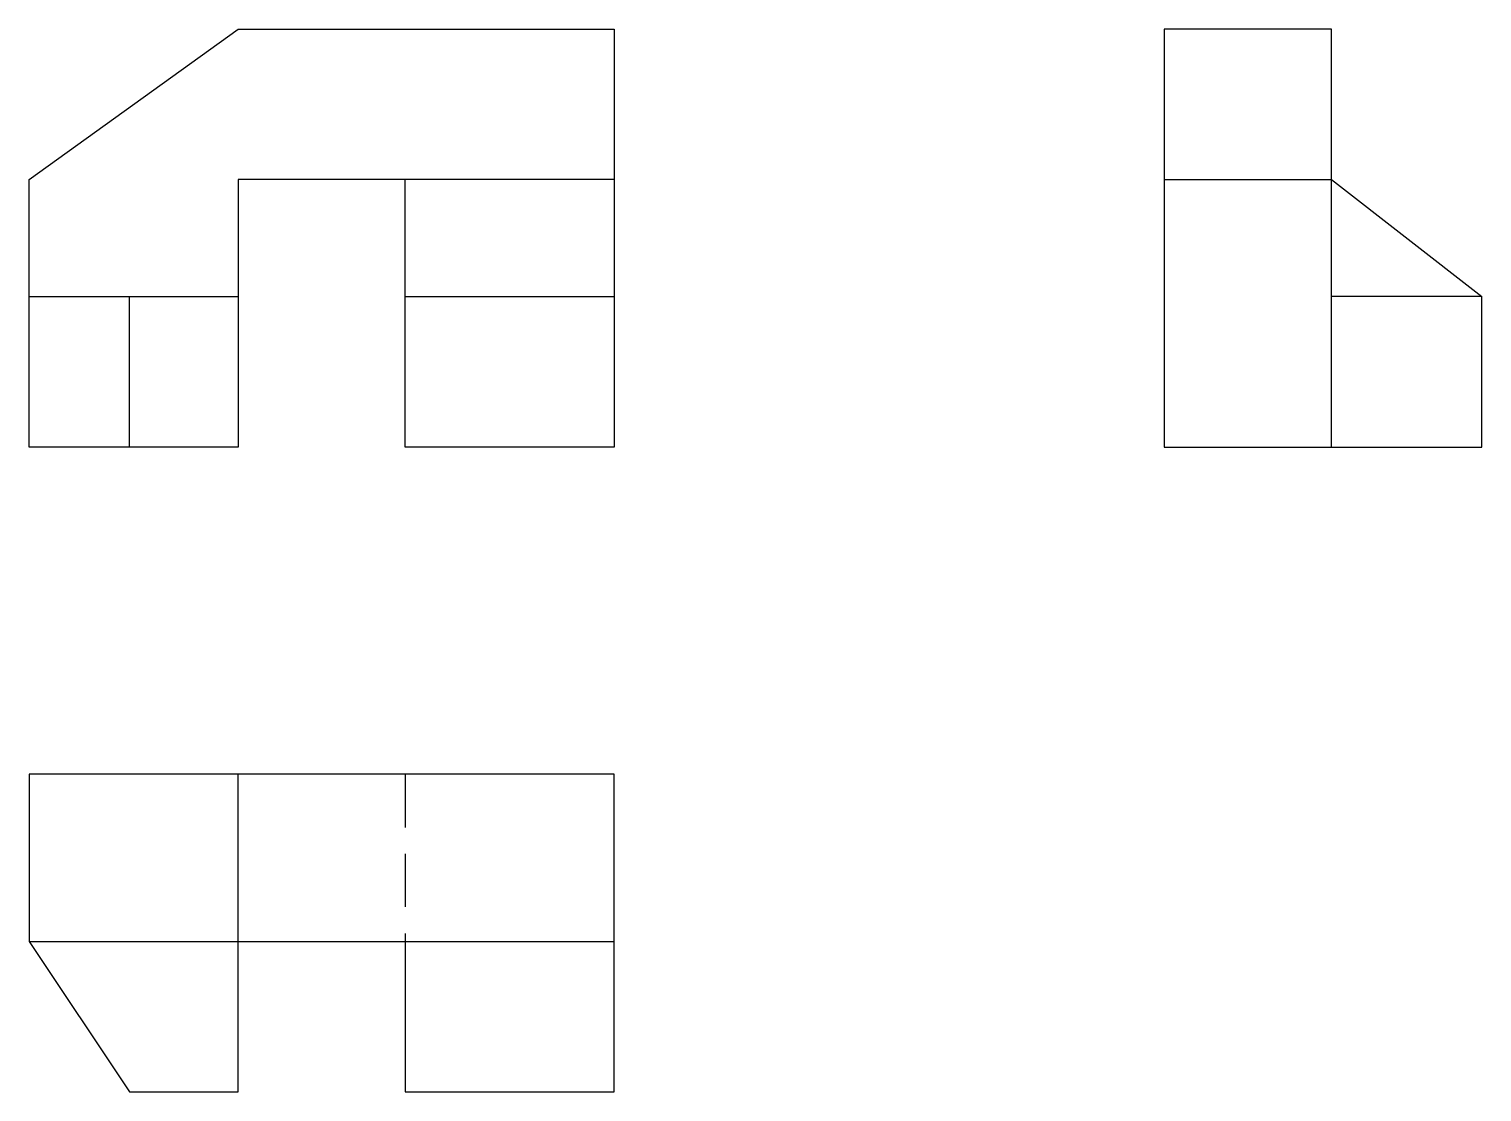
# Model space of a CAD drawing. Header units: millimetres. Extents: x 36 to 209, y 78 to 205.
import ezdxf

# ---------------------------------------------------------------- set-up
doc = ezdxf.new("R2010")
doc.units = ezdxf.units.MM
doc.header["$LTSCALE"] = 0.5
doc.linetypes.add('DASHED', pattern=[19.05, 12.7, -6.35])
doc.layers.add('粗实线', color=7, linetype='Continuous')
doc.layers.add('虚线', color=2, linetype='DASHED')

msp = doc.modelspace()

# ---------------------------------------------------------------- linework, layer by layer
at = {"layer": '粗实线'}
for p, q in [((35.54, 186.8), (60.54, 204.8)), ((60.54, 204.8), (105.54, 204.8)), ((105.54, 204.8), (105.54, 154.8)), ((171.33, 204.8), (171.33, 154.8)), ((191.33, 204.8), (171.33, 204.8)), ((191.33, 154.8), (191.33, 204.8)), ((35.54, 154.8), (35.54, 186.8)), ((105.54, 186.8), (60.54, 186.8)), ((60.54, 186.8), (60.54, 154.8)), ((80.54, 154.8), (80.54, 186.8)), ((171.33, 186.8), (191.33, 186.8)), ((191.33, 186.8), (209.33, 172.8)), ((35.54, 172.8), (60.54, 172.8)), ((47.54, 154.8), (47.54, 172.8)), ((80.54, 172.8), (105.54, 172.8)), ((209.33, 172.8), (191.33, 172.8)), ((209.33, 154.8), (209.33, 172.8)), ((60.54, 154.8), (35.54, 154.8)), ((105.54, 154.8), (80.54, 154.8)), ((171.33, 154.8), (209.33, 154.8)), ((35.54, 115.66), (35.54, 95.66)), ((105.54, 115.66), (35.54, 115.66)), ((35.54, 115.66), (35.54, 95.66)), ((60.54, 77.66), (60.54, 115.66)), ((105.54, 77.66), (105.54, 115.66)), ((35.54, 95.66), (47.54, 77.66)), ((35.54, 95.66), (105.54, 95.66)), ((80.54, 95.66), (80.54, 77.66)), ((47.54, 77.66), (60.54, 77.66)), ((80.54, 77.66), (105.54, 77.66))]:
    msp.add_line(p, q, dxfattribs=at)
at = {"layer": '虚线'}
msp.add_line((80.54, 115.66), (80.54, 95.66), dxfattribs=at)

doc.saveas('drawing.dxf')
